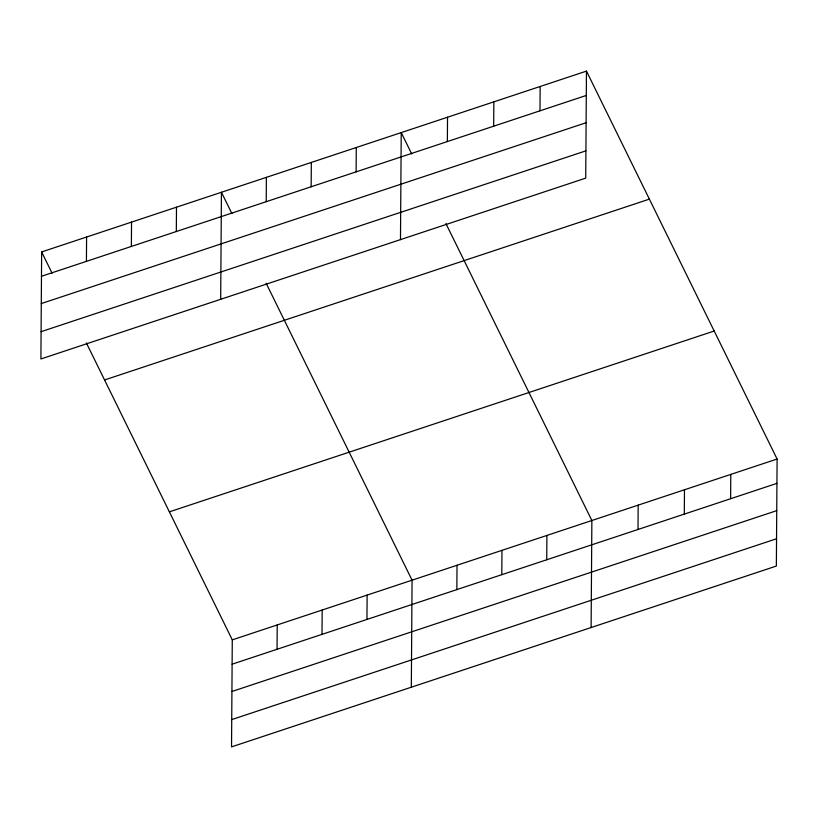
<?xml version="1.0" encoding="UTF-8"?>
<svg xmlns="http://www.w3.org/2000/svg" width="818" height="818" viewBox="0 0 818 818"><rect width="100%" height="100%" fill="white"/><g stroke="black" fill="none" stroke-linecap="round" stroke-linejoin="round"><path stroke-width="1.23" d="M41.646 251.944L40.9 358.969L585.719 178.14L586.465 71.115L41.646 251.944L52.127 273.284M86.422 261.361L86.596 237.026M131.371 246.443L131.545 222.107M176.32 231.525L176.494 207.189M220.686 299.296L221.433 192.271L231.923 213.61M86.35 342.906L232.281 639.86L231.535 746.885L776.354 566.056L777.1 459.031L586.465 71.115M266.218 201.688L266.382 177.353M277.057 649.277L277.23 624.942M311.167 186.77L311.331 162.434M322.006 634.359L322.18 610.024M356.106 171.852L356.28 147.516M366.955 619.441L367.129 595.105M400.483 239.623L401.229 132.598L411.71 153.937M411.321 687.212L412.067 580.187L266.136 283.233M447.364 141.555L447.538 117.23M456.853 589.604L457.017 565.269M493.673 126.187L493.847 101.861M501.792 574.686L501.966 550.35M539.982 110.819L540.156 86.483M546.741 559.768L546.915 535.432M591.117 627.539L591.864 520.514L445.922 223.559M637.999 529.471L638.173 505.146M684.308 514.103L684.482 489.777M730.617 498.735L730.791 474.399M41.473 276.279L586.291 95.45M41.289 303.57L586.107 122.731M41.094 331.679L585.913 150.849M104.561 379.961L649.38 199.132M169.377 511.853L714.186 331.024M232.281 639.86L777.1 459.031M232.107 664.196L776.926 483.366M231.923 691.486L776.742 510.647M231.729 719.595L776.548 538.765"/></g></svg>
